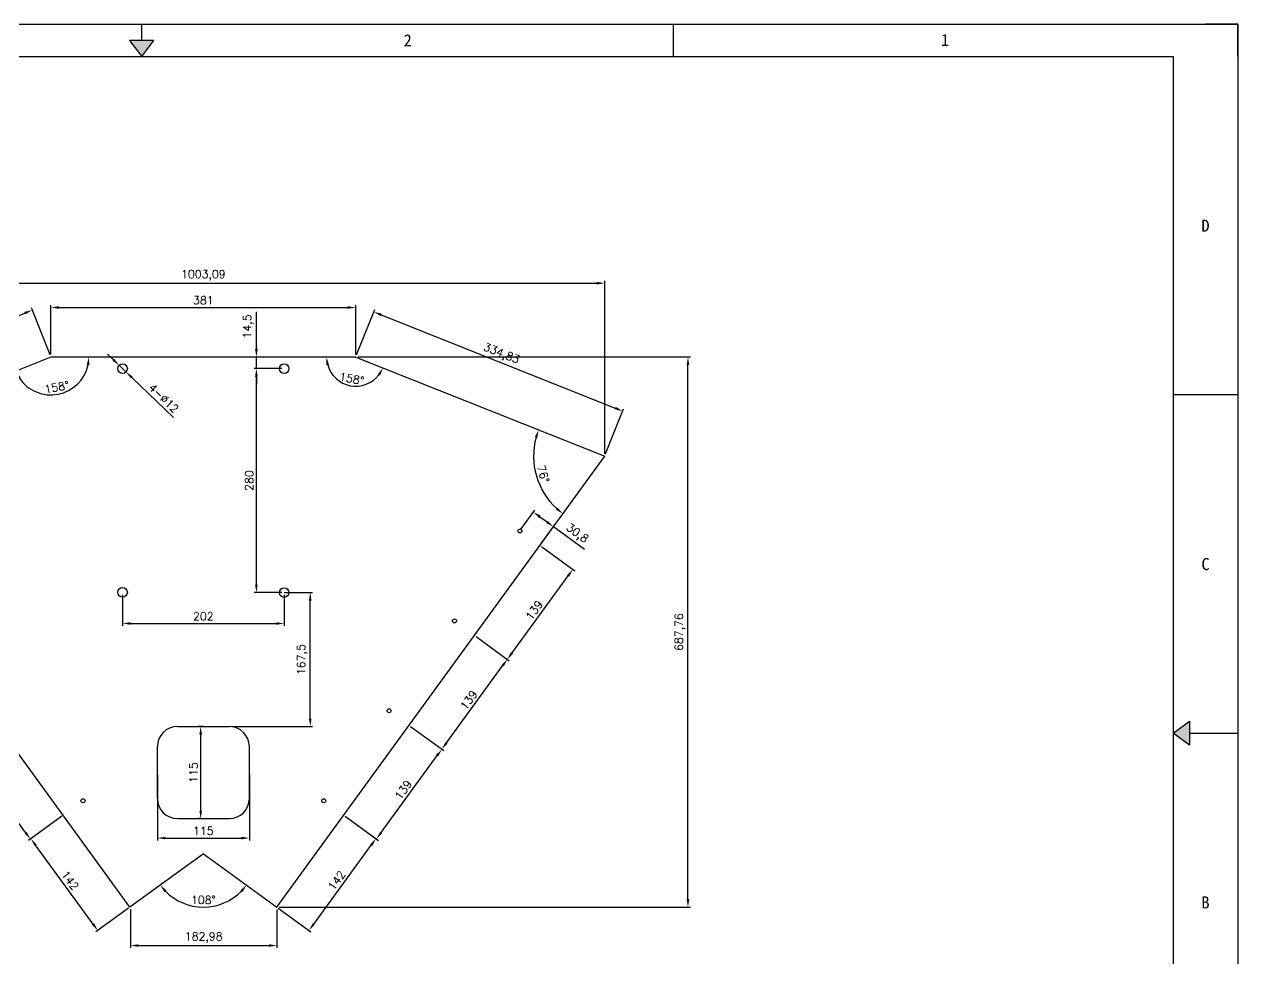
# Model space of a CAD drawing. Header units: millimetres. Extents: x -43476 to -13830, y -16942 to 55335.
# Drawn here: x -36522 to -35005, y 25404 to 26572 of the extents above; entities that cross this region are included whole.
import ezdxf
from ezdxf.enums import TextEntityAlignment as Align

# ---------------------------------------------------------------- set-up
doc = ezdxf.new("R2010")
doc.units = ezdxf.units.MM
doc.linetypes.add('DOT', pattern=[0.25, 0, -0.25])
doc.layers.add('dim', color=2, linetype='Continuous', lineweight=9)
doc.layers.add('print', color=30, linetype='Continuous')
doc.styles.add('Dartop', font='')
doc.styles.get("Standard").update_dxf_attribs({"font": 'txt', "bigfont": 'gbcbig.shx'})
doc.styles.get('Dartop').set_extended_font_data('FangSong_GB2312')
doc.dimstyles.new('2-small', dxfattribs={"dimtxt": 10, "dimasz": 10, "dimexe": 3, "dimexo": 3, "dimgap": 4, "dimtad": 1, "dimtxsty": 'Standard', "dimcen": 5, "dimadec": 0, "dimazin": 0, "dimtfac": 1, "dimtmove": 0, "dimatfit": 3, "dimfxl": 0, "dimarcsym": 0})

# ---------------------------------------------------------------- blocks, each defined once
blk = doc.blocks.new('*U4')
at = {"color": 254, "linetype": 'Continuous', "extrusion": (0, 0, -1)}
for points in [[(-33.167, 11), (-33, 11), (-33.25, 11.188)], [(-33.167, 11), (-33.25, 11.188), (-33.25, 10.812)], [(-33.167, 11), (-33.25, 10.812), (-33, 11)]]:
    blk.add_solid(points, dxfattribs=at)
blk = doc.blocks.new('*U6')
at = {"color": 254, "linetype": 'Continuous'}
for points in [[(17, 21.667), (17.188, 21.75), (16.812, 21.75)], [(17, 21.667), (16.812, 21.75), (17, 21.5)], [(17, 21.667), (17, 21.5), (17.188, 21.75)]]:
    blk.add_solid(points, dxfattribs=at)
blk = doc.blocks.new('*D190')
at = {"layer": 'Defpoints', "color": 0, "transparency": 16777216}
for p in [(-36107.4, 26218.2), (-36488.4, 26156.3), (-36107.4, 26156.3)]:
    blk.add_point(p, dxfattribs=at)
at = {"layer": 'dim', "color": 0, "lineweight": -2, "transparency": 16777216}
for p, q in [((-36488.4, 26159.3), (-36488.4, 26221.2)), ((-36478.4, 26218.2), (-36117.4, 26218.2)), ((-36107.4, 26159.3), (-36107.4, 26221.2))]:
    blk.add_line(p, q, dxfattribs=at)
at = {"layer": 'dim', "color": 0, "transparency": 16777216}
for points in [[(-36478.4, 26219.8), (-36478.4, 26216.5), (-36488.4, 26218.2)], [(-36117.4, 26219.8), (-36117.4, 26216.5), (-36107.4, 26218.2)]]:
    blk.add_solid(points, dxfattribs=at)
at = {"layer": 'dim', "color": 0, "transparency": 16777216, "insert": (-36297.9, 26227.2), "char_height": 10, "attachment_point": 5}
blk.add_mtext('381', dxfattribs=at)
blk = doc.blocks.new('*D191')
at = {"layer": 'Defpoints', "color": 0}
for p in [(-36398.9, 25862.1), (-36196.9, 25861.8), (-36196.9, 25823.2)]:
    blk.add_point(p, dxfattribs=at)
at = {"layer": 'dim', "color": 0, "lineweight": -2}
for p, q in [((-36398.9, 25859.1), (-36398.9, 25820.2)), ((-36196.9, 25858.8), (-36196.9, 25820.2)), ((-36388.9, 25823.2), (-36206.9, 25823.2))]:
    blk.add_line(p, q, dxfattribs=at)
at = {"layer": 'dim', "color": 0}
for points in [[(-36388.9, 25824.8), (-36388.9, 25821.5), (-36398.9, 25823.2)], [(-36206.9, 25824.8), (-36206.9, 25821.5), (-36196.9, 25823.2)]]:
    blk.add_solid(points, dxfattribs=at)
at = {"layer": 'dim', "color": 0, "insert": (-36297.9, 25832.2), "char_height": 10, "attachment_point": 5}
blk.add_mtext('202', dxfattribs=at)
blk = doc.blocks.new('*D192')
at = {"layer": 'Defpoints', "color": 0}
for p in [(-36297.9, 26156.3), (-36231.6, 26156.3), (-36196.9, 26141.8)]:
    blk.add_point(p, dxfattribs=at)
at = {"layer": 'dim', "color": 0, "lineweight": -2}
for p, q in [((-36231.6, 26166.3), (-36231.6, 26212.6)), ((-36294.9, 26156.3), (-36228.6, 26156.3)), ((-36231.6, 26141.8), (-36231.6, 26156.3)), ((-36199.9, 26141.8), (-36234.6, 26141.8)), ((-36231.6, 26131.8), (-36231.6, 26121.8))]:
    blk.add_line(p, q, dxfattribs=at)
at = {"layer": 'dim', "color": 0}
for points in [[(-36233.3, 26166.3), (-36230, 26166.3), (-36231.6, 26156.3)], [(-36233.3, 26131.8), (-36230, 26131.8), (-36231.6, 26141.8)]]:
    blk.add_solid(points, dxfattribs=at)
at = {"layer": 'dim', "color": 0, "insert": (-36241.5, 26194.5), "char_height": 10, "attachment_point": 5, "rotation": 90}
blk.add_mtext('14,5', dxfattribs=at)
blk = doc.blocks.new('*D193')
at = {"layer": 'Defpoints', "color": 0, "transparency": 16777216}
for p in [(-36301.2, 25694.3), (-36294.9, 25694.3), (-36297.9, 25579.3)]:
    blk.add_point(p, dxfattribs=at)
at = {"layer": 'dim', "color": 0, "lineweight": -2, "transparency": 16777216}
for p, q in [((-36297.9, 25694.3), (-36304.2, 25694.3)), ((-36301.2, 25589.3), (-36301.2, 25684.3)), ((-36300.9, 25579.3), (-36304.2, 25579.3))]:
    blk.add_line(p, q, dxfattribs=at)
at = {"layer": 'dim', "color": 0, "transparency": 16777216}
for points in [[(-36302.9, 25684.3), (-36299.6, 25684.3), (-36301.2, 25694.3)], [(-36302.9, 25589.3), (-36299.6, 25589.3), (-36301.2, 25579.3)]]:
    blk.add_solid(points, dxfattribs=at)
at = {"layer": 'dim', "color": 0, "transparency": 16777216, "insert": (-36310.2, 25636.8), "char_height": 10, "attachment_point": 5, "rotation": 90}
blk.add_mtext('115', dxfattribs=at)
blk = doc.blocks.new('*D194')
at = {"layer": 'Defpoints', "color": 0, "transparency": 16777216}
for p in [(-36355.4, 25636.8), (-36240.4, 25636.8), (-36240.4, 25554.9)]:
    blk.add_point(p, dxfattribs=at)
at = {"layer": 'dim', "color": 0, "lineweight": -2, "transparency": 16777216}
for p, q in [((-36355.4, 25633.8), (-36355.4, 25551.9)), ((-36240.4, 25633.8), (-36240.4, 25551.9)), ((-36345.4, 25554.9), (-36250.4, 25554.9))]:
    blk.add_line(p, q, dxfattribs=at)
at = {"layer": 'dim', "color": 0, "transparency": 16777216}
for points in [[(-36345.4, 25556.5), (-36345.4, 25553.2), (-36355.4, 25554.9)], [(-36250.4, 25556.5), (-36250.4, 25553.2), (-36240.4, 25554.9)]]:
    blk.add_solid(points, dxfattribs=at)
at = {"layer": 'dim', "color": 0, "transparency": 16777216, "insert": (-36297.9, 25563.9), "char_height": 10, "attachment_point": 5}
blk.add_mtext('115', dxfattribs=at)
blk = doc.blocks.new('*D195')
at = {"layer": 'Defpoints', "color": 0}
for p in [(-36231.6, 26141.8), (-36196.9, 26141.8), (-36196.9, 25861.8)]:
    blk.add_point(p, dxfattribs=at)
at = {"layer": 'dim', "color": 0, "lineweight": -2}
for p, q in [((-36199.9, 26141.8), (-36234.6, 26141.8)), ((-36231.6, 25871.8), (-36231.6, 26131.8)), ((-36199.9, 25861.8), (-36234.6, 25861.8))]:
    blk.add_line(p, q, dxfattribs=at)
at = {"layer": 'dim', "color": 0}
for points in [[(-36233.3, 26131.8), (-36230, 26131.8), (-36231.6, 26141.8)], [(-36233.3, 25871.8), (-36230, 25871.8), (-36231.6, 25861.8)]]:
    blk.add_solid(points, dxfattribs=at)
at = {"layer": 'dim', "color": 0, "insert": (-36240.6, 26001.8), "char_height": 10, "attachment_point": 5, "rotation": 90}
blk.add_mtext('280', dxfattribs=at)
blk = doc.blocks.new('*D196')
at = {"layer": 'Defpoints', "color": 0}
for p in [(-36199.9, 25861.8), (-36164.3, 25861.8), (-36265.4, 25694.3)]:
    blk.add_point(p, dxfattribs=at)
at = {"layer": 'dim', "color": 0, "lineweight": -2}
for p, q in [((-36196.9, 25861.8), (-36161.3, 25861.8)), ((-36164.3, 25704.3), (-36164.3, 25851.8)), ((-36262.4, 25694.3), (-36161.3, 25694.3))]:
    blk.add_line(p, q, dxfattribs=at)
at = {"layer": 'dim', "color": 0}
for points in [[(-36166, 25851.8), (-36162.7, 25851.8), (-36164.3, 25861.8)], [(-36166, 25704.3), (-36162.7, 25704.3), (-36164.3, 25694.3)]]:
    blk.add_solid(points, dxfattribs=at)
at = {"layer": 'dim', "color": 0, "insert": (-36174.2, 25778), "char_height": 10, "attachment_point": 5, "rotation": 90}
blk.add_mtext('167,5', dxfattribs=at)
blk = doc.blocks.new('*D197')
at = {"layer": 'Defpoints', "color": 0}
for p in [(-36403.2, 26145.9), (-36394.6, 26137.6)]:
    blk.add_point(p, dxfattribs=at)
at = {"layer": 'dim', "color": 0, "lineweight": -2}
for p, q in [((-36410.4, 26152.9), (-36417.6, 26159.8)), ((-36403.2, 26145.9), (-36394.6, 26137.6)), ((-36335.2, 26080.6), (-36387.3, 26130.7))]:
    blk.add_line(p, q, dxfattribs=at)
at = {"layer": 'dim', "color": 0}
for points in [[(-36409.3, 26154.1), (-36411.6, 26151.7), (-36403.2, 26145.9)], [(-36386.2, 26131.9), (-36388.5, 26129.5), (-36394.6, 26137.6)]]:
    blk.add_solid(points, dxfattribs=at)
at = {"layer": 'dim', "color": 0, "insert": (-36347.5, 26104.9), "char_height": 10, "attachment_point": 5, "rotation": 316.1476}
blk.add_mtext('4-∅12', dxfattribs=at)
blk = doc.blocks.new('*D335')
at = {"layer": 'Defpoints', "color": 0}
for p in [(-35902.3, 25938.9), (-35860.4, 25944.2), (-35877.4, 25920.8)]:
    blk.add_point(p, dxfattribs=at)
at = {"layer": 'dim', "color": 0, "lineweight": -2}
for p, q in [((-35900.5, 25941.3), (-35883.5, 25964.8)), ((-35877.2, 25956.4), (-35868.4, 25950.1)), ((-35875.6, 25923.2), (-35858.6, 25946.6)), ((-35860.4, 25944.2), (-35821.5, 25916))]:
    blk.add_line(p, q, dxfattribs=at)
at = {"layer": 'dim', "color": 0}
for points in [[(-35876.2, 25957.8), (-35878.2, 25955.1), (-35885.3, 25962.3)], [(-35867.5, 25951.4), (-35869.4, 25948.7), (-35860.4, 25944.2)]]:
    blk.add_solid(points, dxfattribs=at)
at = {"layer": 'dim', "color": 0, "insert": (-35831.1, 25935.1), "char_height": 10, "attachment_point": 5, "rotation": 323.9888}
blk.add_mtext('30,8', dxfattribs=at)
blk = doc.blocks.new('*D331')
at = {"layer": 'Defpoints', "color": 0}
for p in [(-36123.2, 25583.9), (-36082.2, 25554), (-36206.8, 25469.1)]:
    blk.add_point(p, dxfattribs=at)
at = {"layer": 'dim', "color": 0, "lineweight": -2}
for p, q in [((-36120.8, 25582.1), (-36079.8, 25552.3)), ((-36159.9, 25447.3), (-36088.1, 25546)), ((-36204.4, 25467.3), (-36163.4, 25437.5))]:
    blk.add_line(p, q, dxfattribs=at)
at = {"layer": 'dim', "color": 0}
for points in [[(-36089.5, 25546.9), (-36086.8, 25545), (-36082.2, 25554)], [(-36161.3, 25448.3), (-36158.6, 25446.4), (-36165.8, 25439.3)]]:
    blk.add_solid(points, dxfattribs=at)
at = {"layer": 'dim', "color": 0, "insert": (-36131.3, 25501.9), "char_height": 10, "attachment_point": 5, "rotation": 53.9356}
blk.add_mtext('142', dxfattribs=at)
blk = doc.blocks.new('*D332')
at = {"layer": 'Defpoints', "color": 0}
for p in [(-36041.4, 25696.2), (-35999.8, 25666), (-36123.2, 25583.9)]:
    blk.add_point(p, dxfattribs=at)
at = {"layer": 'dim', "color": 0, "lineweight": -2}
for p, q in [((-36038.9, 25694.5), (-35997.4, 25664.2)), ((-36075.7, 25561.7), (-36005.7, 25657.9)), ((-36120.8, 25582.1), (-36079.2, 25551.8))]:
    blk.add_line(p, q, dxfattribs=at)
at = {"layer": 'dim', "color": 0}
for points in [[(-36007, 25658.9), (-36004.3, 25656.9), (-35999.8, 25666)], [(-36077.1, 25562.7), (-36074.4, 25560.7), (-36081.6, 25553.6)]]:
    blk.add_solid(points, dxfattribs=at)
at = {"layer": 'dim', "color": 0, "insert": (-36048, 25615.1), "char_height": 10, "attachment_point": 5, "rotation": 53.9358}
blk.add_mtext('139', dxfattribs=at)
blk = doc.blocks.new('*D333')
at = {"layer": 'Defpoints', "color": 0}
for p in [(-35959.5, 25808.6), (-35918, 25778.3), (-36041.4, 25696.2)]:
    blk.add_point(p, dxfattribs=at)
at = {"layer": 'dim', "color": 0, "lineweight": -2}
for p, q in [((-35957.1, 25806.8), (-35915.5, 25776.6)), ((-35993.9, 25674), (-35923.9, 25770.2)), ((-36038.9, 25694.5), (-35997.4, 25664.2))]:
    blk.add_line(p, q, dxfattribs=at)
at = {"layer": 'dim', "color": 0}
for points in [[(-35925.2, 25771.2), (-35922.5, 25769.3), (-35918, 25778.3)], [(-35995.3, 25675), (-35992.6, 25673.1), (-35999.8, 25666)]]:
    blk.add_solid(points, dxfattribs=at)
at = {"layer": 'dim', "color": 0, "insert": (-35966.2, 25727.4), "char_height": 10, "attachment_point": 5, "rotation": 53.9358}
blk.add_mtext('139', dxfattribs=at)
blk = doc.blocks.new('*D334')
at = {"layer": 'Defpoints', "color": 0}
for p in [(-35877.7, 25920.9), (-35836.2, 25890.7), (-35959.5, 25808.6)]:
    blk.add_point(p, dxfattribs=at)
at = {"layer": 'dim', "color": 0, "lineweight": -2}
for p, q in [((-35875.2, 25919.2), (-35833.7, 25888.9)), ((-35912.1, 25786.4), (-35842.1, 25882.6)), ((-35957.1, 25806.8), (-35915.6, 25776.6))]:
    blk.add_line(p, q, dxfattribs=at)
at = {"layer": 'dim', "color": 0}
for points in [[(-35843.4, 25883.6), (-35840.7, 25881.6), (-35836.2, 25890.7)], [(-35913.5, 25787.4), (-35910.8, 25785.4), (-35918, 25778.3)]]:
    blk.add_solid(points, dxfattribs=at)
at = {"layer": 'dim', "color": 0, "insert": (-35884.4, 25839.8), "char_height": 10, "attachment_point": 5, "rotation": 53.9097}
blk.add_mtext('139', dxfattribs=at)
blk = doc.blocks.new('*D337')
at = {"layer": 'Defpoints', "color": 0}
for p in [(-36472.6, 25583.9), (-36513.5, 25554), (-36389, 25469.1)]:
    blk.add_point(p, dxfattribs=at)
at = {"layer": 'dim', "color": 0, "lineweight": -2}
for p, q in [((-36475, 25582.1), (-36515.9, 25552.3)), ((-36435.8, 25447.3), (-36507.6, 25546)), ((-36391.4, 25467.3), (-36432.3, 25437.5))]:
    blk.add_line(p, q, dxfattribs=at)
at = {"layer": 'dim', "color": 0}
for points in [[(-36506.3, 25546.9), (-36509, 25545), (-36513.5, 25554)], [(-36434.5, 25448.3), (-36437.2, 25446.4), (-36429.9, 25439.3)]]:
    blk.add_solid(points, dxfattribs=at)
at = {"layer": 'dim', "color": 0, "insert": (-36464.4, 25501.9), "char_height": 10, "attachment_point": 5, "rotation": 306.0644}
blk.add_mtext('142', dxfattribs=at)
blk = doc.blocks.new('*D338')
at = {"layer": 'Defpoints', "color": 0}
for p in [(-36554.4, 25696.2), (-36596, 25666), (-36472.6, 25583.9)]:
    blk.add_point(p, dxfattribs=at)
at = {"layer": 'dim', "color": 0, "lineweight": -2}
for p, q in [((-36556.8, 25694.5), (-36598.4, 25664.2)), ((-36520, 25561.7), (-36590.1, 25657.9)), ((-36475, 25582.1), (-36516.6, 25551.8))]:
    blk.add_line(p, q, dxfattribs=at)
at = {"layer": 'dim', "color": 0}
for points in [[(-36588.7, 25658.9), (-36591.4, 25656.9), (-36596, 25666)], [(-36518.7, 25562.7), (-36521.4, 25560.7), (-36514.1, 25553.6)]]:
    blk.add_solid(points, dxfattribs=at)
at = {"layer": 'dim', "color": 0, "insert": (-36547.8, 25615.1), "char_height": 10, "attachment_point": 5, "rotation": 306.0642}
blk.add_mtext('139', dxfattribs=at)
blk = doc.blocks.new('*D343')
at = {"layer": 'Defpoints', "color": 0}
for p in [(-36107.4, 26156.3), (-35773.9, 26088.7), (-35796.3, 26032.3)]:
    blk.add_point(p, dxfattribs=at)
at = {"layer": 'dim', "color": 0, "lineweight": -2}
for p, q in [((-36106.3, 26159.1), (-36083.8, 26215.5)), ((-36075.6, 26209), (-35783.2, 26092.4)), ((-35795.2, 26035.1), (-35772.8, 26091.5))]:
    blk.add_line(p, q, dxfattribs=at)
at = {"layer": 'dim', "color": 0}
for points in [[(-36075, 26210.5), (-36076.2, 26207.4), (-36084.9, 26212.7)], [(-35782.5, 26094), (-35783.8, 26090.9), (-35773.9, 26088.7)]]:
    blk.add_solid(points, dxfattribs=at)
at = {"layer": 'dim', "color": 0, "insert": (-35925.7, 26159.8), "char_height": 10, "attachment_point": 5, "rotation": 338.2727}
blk.add_mtext('334,83', dxfattribs=at)
blk = doc.blocks.new('*D344')
at = {"layer": 'Defpoints', "color": 0}
for p in [(-36511.7, 26214.9), (-36488.4, 26156.3), (-36799.4, 26032.3)]:
    blk.add_point(p, dxfattribs=at)
at = {"layer": 'dim', "color": 0, "lineweight": -2}
for p, q in [((-36813.5, 26094.7), (-36521, 26211.2)), ((-36489.5, 26159.1), (-36512.8, 26217.7)), ((-36800.5, 26035.1), (-36823.9, 26093.7))]:
    blk.add_line(p, q, dxfattribs=at)
at = {"layer": 'dim', "color": 0}
for points in [[(-36521.6, 26212.7), (-36520.4, 26209.7), (-36511.7, 26214.9)], [(-36814.1, 26096.2), (-36812.9, 26093.1), (-36822.8, 26091)]]:
    blk.add_solid(points, dxfattribs=at)
at = {"layer": 'dim', "color": 0, "insert": (-36670.9, 26162.1), "char_height": 10, "attachment_point": 5, "rotation": 21.7273}
blk.add_mtext('334,83', dxfattribs=at)
blk = doc.blocks.new('*D345')
at = {"layer": 'Defpoints', "color": 0}
for p in [(-36488.4, 26156.3), (-36107.4, 26156.3), (-36107.4, 26156.3), (-36129.5, 26127.2), (-35796.3, 26032.3)]:
    blk.add_point(p, dxfattribs=at)
at = {"layer": 'dim', "color": 0, "lineweight": -2}
blk.add_arc((-36107.4, 26156.3), 36.5, 195.7272, 322.5455, dxfattribs=at)
at = {"layer": 'dim', "color": 0}
for points in [[(-36144.2, 26146.2), (-36140.9, 26146.6), (-36143.9, 26156.3)], [(-36079.8, 26134.9), (-36076.9, 26133.2), (-36073.4, 26142.8)]]:
    blk.add_solid(points, dxfattribs=at)
at = {"layer": 'dim', "color": 0, "insert": (-36112.6, 26129.2), "char_height": 10, "attachment_point": 5, "rotation": 349.1363}
blk.add_mtext('158°', dxfattribs=at)
blk = doc.blocks.new('*D346')
at = {"layer": 'Defpoints', "color": 0}
for p in [(-36488.4, 26156.3), (-36488.4, 26156.3), (-36107.4, 26156.3), (-36501, 26110.7), (-36799.4, 26032.3)]:
    blk.add_point(p, dxfattribs=at)
at = {"layer": 'dim', "color": 0, "lineweight": -2}
blk.add_arc((-36488.4, 26156.3), 47.4, 213.8498, 347.8776, dxfattribs=at)
at = {"layer": 'dim', "color": 0}
for points in [[(-36443.7, 26146.5), (-36440.4, 26146.2), (-36441, 26156.3)], [(-36529.2, 26129.1), (-36526.2, 26130.7), (-36532.4, 26138.8)]]:
    blk.add_solid(points, dxfattribs=at)
at = {"layer": 'dim', "color": 0, "insert": (-36481.1, 26118.6), "char_height": 10, "attachment_point": 5, "rotation": 10.8637}
blk.add_mtext('158°', dxfattribs=at)
blk = doc.blocks.new('*D347')
at = {"layer": 'Defpoints', "color": 0}
for p in [(-36107.4, 26156.3), (-35885, 26026.9), (-35796.3, 26032.3), (-35796.3, 26032.3), (-36206, 25468.5)]:
    blk.add_point(p, dxfattribs=at)
at = {"layer": 'dim', "color": 0, "lineweight": -2}
blk.add_arc((-35796.3, 26032.3), 88.9, 164.7237, 227.5489, dxfattribs=at)
at = {"layer": 'dim', "color": 0}
for points in [[(-35883.6, 26056.3), (-35880.5, 26055.2), (-35878.9, 26065.2)], [(-35855.3, 25968.1), (-35857.4, 25965.5), (-35848.6, 25960.4)]]:
    blk.add_solid(points, dxfattribs=at)
at = {"layer": 'dim', "color": 0, "insert": (-35873.1, 26010.1), "char_height": 10, "attachment_point": 5, "rotation": 286.1363}
blk.add_mtext('76°', dxfattribs=at)
blk = doc.blocks.new('*D348')
at = {"layer": 'Defpoints', "color": 0}
for p in [(-36488.4, 26156.3), (-36799.4, 26032.3), (-36799.4, 26032.3), (-36731.6, 25995.1), (-36389.8, 25468.5)]:
    blk.add_point(p, dxfattribs=at)
at = {"layer": 'dim', "color": 0, "lineweight": -2}
blk.add_arc((-36799.4, 26032.3), 77.4, 313.4124, 14.315, dxfattribs=at)
at = {"layer": 'dim', "color": 0}
for points in [[(-36726.1, 26050.9), (-36722.9, 26052), (-36727.6, 26061)], [(-36745.2, 25974.9), (-36747.3, 25977.4), (-36754, 25969.8)]]:
    blk.add_solid(points, dxfattribs=at)
at = {"layer": 'dim', "color": 0, "insert": (-36733.8, 26013.3), "char_height": 10, "attachment_point": 5, "rotation": 73.8637}
blk.add_mtext('76°', dxfattribs=at)
blk = doc.blocks.new('*D349')
at = {"layer": 'Defpoints', "color": 0}
for p in [(-36297.9, 25535.3), (-36297.9, 25535.3), (-36389.8, 25468.5), (-36318.5, 25471.9), (-36206, 25468.5)]:
    blk.add_point(p, dxfattribs=at)
at = {"layer": 'dim', "color": 0, "lineweight": -2}
blk.add_arc((-36297.9, 25535.3), 66.7, 224.5995, 315.4005, dxfattribs=at)
at = {"layer": 'dim', "color": 0}
for points in [[(-36346.6, 25487.4), (-36344.1, 25489.5), (-36351.8, 25496.1)], [(-36251.7, 25489.5), (-36249.1, 25487.4), (-36243.9, 25496.1)]]:
    blk.add_solid(points, dxfattribs=at)
at = {"layer": 'dim', "color": 0, "insert": (-36297.9, 25477.6), "char_height": 10, "attachment_point": 5}
blk.add_mtext('108°', dxfattribs=at)
blk = doc.blocks.new('*D350')
at = {"layer": 'Defpoints', "color": 0}
for p in [(-36389, 25469.1), (-36206, 25468.5), (-36206, 25420.5)]:
    blk.add_point(p, dxfattribs=at)
at = {"layer": 'dim', "color": 0, "lineweight": -2}
for p, q in [((-36389, 25466.1), (-36389, 25417.5)), ((-36206, 25465.5), (-36206, 25417.5)), ((-36379, 25420.5), (-36216, 25420.5))]:
    blk.add_line(p, q, dxfattribs=at)
at = {"layer": 'dim', "color": 0}
for points in [[(-36379, 25422.2), (-36379, 25418.9), (-36389, 25420.5)], [(-36216, 25422.2), (-36216, 25418.9), (-36206, 25420.5)]]:
    blk.add_solid(points, dxfattribs=at)
at = {"layer": 'dim', "color": 0, "insert": (-36297.5, 25430.4), "char_height": 10, "attachment_point": 5}
blk.add_mtext('182,98', dxfattribs=at)
blk = doc.blocks.new('*D351')
at = {"layer": 'Defpoints', "color": 0}
for p in [(-36107.4, 26156.3), (-35692.2, 26156.3), (-36206, 25468.5)]:
    blk.add_point(p, dxfattribs=at)
at = {"layer": 'dim', "color": 0, "lineweight": -2}
for p, q in [((-36104.4, 26156.3), (-35689.2, 26156.3)), ((-35692.2, 25478.5), (-35692.2, 26146.3)), ((-36203, 25468.5), (-35689.2, 25468.5))]:
    blk.add_line(p, q, dxfattribs=at)
at = {"layer": 'dim', "color": 0}
for points in [[(-35693.9, 26146.3), (-35690.6, 26146.3), (-35692.2, 26156.3)], [(-35693.9, 25478.5), (-35690.6, 25478.5), (-35692.2, 25468.5)]]:
    blk.add_solid(points, dxfattribs=at)
at = {"layer": 'dim', "color": 0, "insert": (-35702.1, 25812.4), "char_height": 10, "attachment_point": 5, "rotation": 90}
blk.add_mtext('687,76', dxfattribs=at)
blk = doc.blocks.new('*D352')
at = {"layer": 'Defpoints', "color": 0}
for p in [(-35796.3, 26248.6), (-36799.4, 26032.3), (-35796.3, 26032.3)]:
    blk.add_point(p, dxfattribs=at)
at = {"layer": 'dim', "color": 0, "lineweight": -2}
for p, q in [((-36799.4, 26035.3), (-36799.4, 26251.6)), ((-36789.4, 26248.6), (-35806.3, 26248.6)), ((-35796.3, 26035.3), (-35796.3, 26251.6))]:
    blk.add_line(p, q, dxfattribs=at)
at = {"layer": 'dim', "color": 0}
for points in [[(-36789.4, 26250.3), (-36789.4, 26246.9), (-36799.4, 26248.6)], [(-35806.3, 26250.3), (-35806.3, 26246.9), (-35796.3, 26248.6)]]:
    blk.add_solid(points, dxfattribs=at)
at = {"layer": 'dim', "color": 0, "insert": (-36297.9, 26258.4), "char_height": 10, "attachment_point": 5}
blk.add_mtext('1003,09', dxfattribs=at)

msp = doc.modelspace()

# ---------------------------------------------------------------- linework, layer by layer
at = {"color": 0, "linetype": 'DOT'}
for p, q in [((-37564.578, 26572.282), (-35045.406, 26572.282)), ((-35005.118, 26531.994), (-35005.118, 24839.896))]:
    msp.add_line(p, q, dxfattribs=at)
at = {"color": 0}
for p, q in [((-36374.912, 26552.138), (-36374.912, 26572.282)), ((-35710.159, 26531.994), (-35710.159, 26572.282)), ((-35005.118, 26572.282), (-35045.406, 26572.282)), ((-35005.118, 26531.994), (-35005.118, 26572.282)), ((-37484.002, 26531.994), (-35085.694, 26531.994)), ((-35085.694, 26531.994), (-35085.694, 24839.896)), ((-35005.118, 26108.97), (-35085.694, 26108.97)), ((-35065.55, 25685.945), (-35005.118, 25685.945))]:
    msp.add_line(p, q, dxfattribs=at)
for p, q in [((-36488.377, 26156.287), (-36799.421, 26032.336)), ((-36107.377, 26156.287), (-36488.377, 26156.287)), ((-36107.377, 26156.287), (-35796.334, 26032.336)), ((-36389.79, 25468.527), (-36799.421, 26032.336)), ((-36205.965, 25468.527), (-35796.334, 26032.336)), ((-36330.377, 25694.287), (-36265.377, 25694.287)), ((-36355.377, 25604.287), (-36355.377, 25669.287)), ((-36240.377, 25604.287), (-36240.377, 25669.287)), ((-36330.377, 25579.287), (-36265.377, 25579.287)), ((-36297.877, 25535.287), (-36389.781, 25468.515)), ((-36297.877, 25535.287), (-36205.974, 25468.515))]:
    msp.add_line(p, q)
for points in [[(-36374.912, 26531.994), (-36359.804, 26552.138), (-36390.02, 26552.138), (-36374.912, 26531.994)], [(-35085.694, 25685.945), (-35065.55, 25701.053), (-35065.55, 25670.837), (-35085.694, 25685.945)]]:
    msp.add_lwpolyline(points, close=True, dxfattribs=at)
for centre, radius in [((-36398.877, 26141.782), 6), ((-36196.877, 26141.782), 6), ((-35902.311, 25938.871), 2.5), ((-36398.877, 25862.132), 6), ((-36196.878, 25861.787), 6), ((-35984.013, 25826.418), 2.5), ((-36065.715, 25713.965), 2.5), ((-36448.337, 25601.511), 2.5), ((-36147.417, 25601.511), 2.5)]:
    msp.add_circle(centre, radius)
for centre, start, end in [((-36330.377, 25669.287), 90, 180), ((-36265.377, 25669.287), 0, 90), ((-36330.377, 25604.287), 180, 270), ((-36265.377, 25604.287), 270, 0)]:
    msp.add_arc(centre, 25, start, end)
at = {"layer": 'print'}
msp.add_lwpolyline([(-37564.578, 26572.282), (-35005.118, 26572.282), (-35005.118, 24799.608), (-37564.578, 24799.608)], close=True, dxfattribs=at)

# ---------------------------------------------------------------- block references
at = {"color": 0, "linetype": 'Continuous', "xscale": 80.57610619627711, "yscale": 80.57610619687368, "zscale": 80.57610619687446}
for name in ['*U6', '*U4']:
    msp.add_blockref(name, (-37744.706, 24799.608), dxfattribs=at)

# ---------------------------------------------------------------- texts
at = {"color": 0, "style": 'Dartop'}
for s, p in [('2', (-36042.535, 26552.138)), ('1', (-35370.896, 26552.618)), ('D', (-35045.406, 26320.482)), ('C', (-35045.406, 25897.458)), ('B', (-35045.406, 25474.433))]:
    msp.add_text(s, height=15.108, dxfattribs=at).set_placement(p, align=Align.MIDDLE_CENTER)

# ---------------------------------------------------------------- dimensions: what is measured, and where the dimension line sits
at = {"layer": 'dim'}
for base, p1, p2, picture, middle in [((-35796.334, 26248.616), (-36799.421, 26032.336), (-35796.334, 26032.336), '*D352', (-36297.877, 26258.45)), ((-36107.377, 26218.151), (-36488.377, 26156.287), (-36107.377, 26156.287), '*D190', (-36297.877, 26227.151)), ((-36196.878, 25823.164), (-36398.877, 25862.132), (-36196.878, 25861.787), '*D191', (-36297.878, 25832.164)), ((-36240.377, 25554.859), (-36355.377, 25636.787), (-36240.377, 25636.787), '*D194', (-36297.877, 25563.859)), ((-36205.974, 25420.525), (-36388.957, 25469.084), (-36205.974, 25468.515), '*D350', (-36297.465, 25430.358))]:
    dim = msp.add_linear_dim(base=base, p1=p1, p2=p2, dimstyle='2-small', override={"dimpost": '\\X'}, dxfattribs=at)
    dim.commit()
    dim.dimension.update_dxf_attribs({"geometry": picture, "text_midpoint": middle})
for p1, p2, distance, picture, middle in [((-36799.421, 26032.336), (-36488.377, 26156.287), 63.098, '*D344', (-36670.898, 26162.062)), ((-36107.377, 26156.287), (-35796.334, 26032.336), 60.699, '*D343', (-35925.745, 26159.833)), ((-35902.311, 25938.871), (-35877.397, 25920.763), 28.993, '*D335', (-35831.111, 25935.119)), ((-35959.544, 25808.598), (-35877.664, 25920.923), -51.361, '*D334', (-35884.372, 25839.807)), ((-36041.372, 25696.236), (-35959.544, 25808.598), -51.426, '*D333', (-35966.162, 25727.441)), ((-36472.555, 25583.874), (-36554.383, 25696.236), 51.426, '*D338', (-36547.764, 25615.079)), ((-36123.2, 25583.874), (-36041.372, 25696.236), -51.426, '*D332', (-36047.991, 25615.079)), ((-36388.957, 25469.084), (-36472.555, 25583.874), 50.673, '*D337', (-36464.443, 25501.946)), ((-36206.797, 25469.084), (-36123.2, 25583.874), -50.673, '*D331', (-36131.312, 25501.946))]:
    dim = msp.add_aligned_dim(p1=p1, p2=p2, distance=distance, dimstyle='2-small', override={"dimpost": '\\X'}, dxfattribs=at)
    dim.commit()
    dim.dimension.update_dxf_attribs({"geometry": picture, "text_midpoint": middle})
for base, p1, p2, picture, middle in [((-36231.6341, 26156.2873), (-36196.8773, 26141.7825), (-36297.8773, 26156.2873), '*D192', (-36241.4674, 26194.454)), ((-35692.241, 26156.287), (-36205.965, 25468.527), (-36107.377, 26156.287), '*D351', (-35702.075, 25812.407)), ((-36231.6341, 26141.7825), (-36196.8782, 25861.7873), (-36196.8773, 26141.7825), '*D195', (-36240.6341, 26001.7849)), ((-36164.344, 25861.787), (-36265.377, 25694.287), (-36199.878, 25861.787), '*D196', (-36174.178, 25778.037)), ((-36301.243, 25694.287), (-36297.877, 25579.287), (-36294.877, 25694.287), '*D193', (-36310.243, 25636.787))]:
    dim = msp.add_linear_dim(base=base, p1=p1, p2=p2, angle=90, dimstyle='2-small', override={"dimpost": '\\X'}, dxfattribs=at)
    dim.commit()
    dim.dimension.update_dxf_attribs({"geometry": picture, "text_midpoint": middle})
for base, line1, line2, picture, middle in [((-36501.044, 26110.66), ((-36107.377, 26156.287), (-36488.377, 26156.287)), ((-36488.377, 26156.287), (-36799.421, 26032.336)), '*D346', (-36481.149, 26118.622)), ((-36731.609, 25995.122), ((-36488.377, 26156.287), (-36799.421, 26032.336)), ((-36389.79, 25468.527), (-36799.421, 26032.336)), '*D348', (-36733.762, 26013.34)), ((-36129.494, 26127.194), ((-36107.377, 26156.287), (-35796.334, 26032.336)), ((-36107.377, 26156.287), (-36488.377, 26156.287)), '*D345', (-36112.569, 26129.235)), ((-35885.03, 26026.888), ((-36107.377, 26156.287), (-35796.334, 26032.336)), ((-36205.965, 25468.527), (-35796.334, 26032.336)), '*D347', (-35873.051, 26010.14)), ((-36318.485, 25471.862), ((-36297.877, 25535.287), (-36205.974, 25468.515)), ((-36297.877, 25535.287), (-36389.781, 25468.515)), '*D349', (-36297.877, 25477.598))]:
    dim = msp.add_angular_dim_2l(base=base, line1=line1, line2=line2, dimstyle='2-small', override={"dimpost": '\\X'}, dxfattribs=at)
    dim.commit()
    dim.dimension.update_dxf_attribs({"geometry": picture, "text_midpoint": middle})
dim = msp.add_diameter_dim_2p(p1=(-36403.204, 26145.939), p2=(-36394.551, 26137.626), text='4-<>', dimstyle='2-small', override={"dimpost": '\\X'}, dxfattribs=at)
dim.commit()
dim.dimension.update_dxf_attribs({"geometry": '*D197', "text_midpoint": (-36353.725, 26098.404), "dimtype": 163})

doc.saveas('drawing.dxf')
